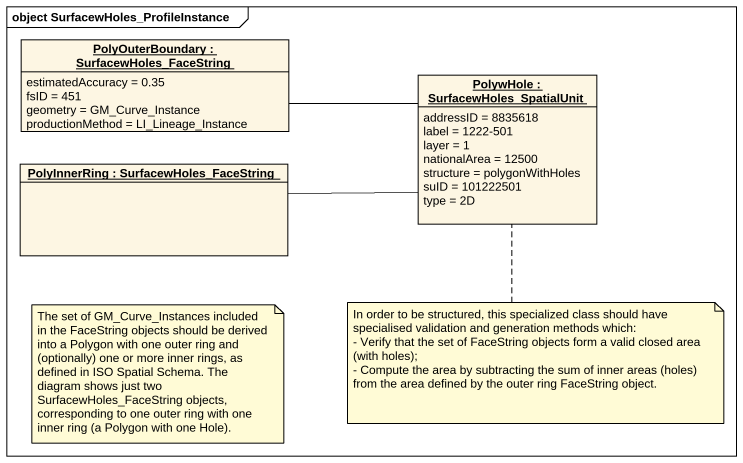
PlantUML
@startuml
mainframe object SurfacewHoles_ProfileInstance
hide circle
hide empty members
object "PolyOuterBoundary : SurfacewHoles_FaceString" as PolyOuterBoundary {
  estimatedAccuracy = 0.35
  fsID = 451
  geometry = GM_Curve_Instance
  productionMethod = LI_Lineage_Instance
}
object "PolywHole : SurfacewHoles_SpatialUnit" as PolywHole {
  addressID = 8835618
  label = 1222-501
  layer = 1
  nationalArea = 12500
  structure = polygonWithHoles
  suID = 101222501
  type = 2D
}
object "PolyInnerRing : SurfacewHoles_FaceString" as PolyInnerRing
PolywHole -left- PolyOuterBoundary
PolyInnerRing -right- PolywHole
note as N1
  The set of GM_Curve_Instances included in the FaceString objects should be derived into a Polygon with one outer ring and (optionally) one or more inner rings, as defined in ISO Spatial Schema. The diagram shows just two SurfacewHoles_FaceString objects, corresponding to one outer ring with one inner ring (a Polygon with one Hole).
end note
note bottom of PolywHole
  In order to be structured, this specialized class should have specialised validation and generation methods which:
  - Verify that the set of FaceString objects form a valid closed area (with holes);
  - Compute the area by subtracting the sum of inner areas (holes) from the area defined by the outer ring FaceString object.
end note
@enduml
